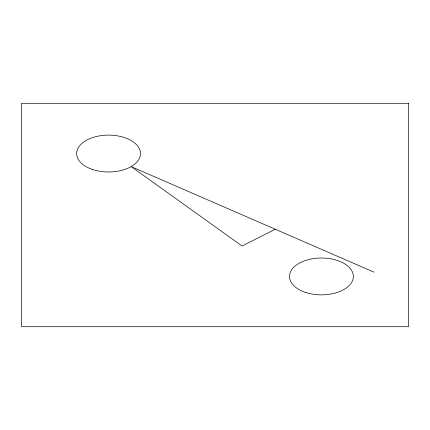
<?xml version="1.0" encoding="UTF-8"?>
<svg xmlns="http://www.w3.org/2000/svg" width="430" height="430" viewBox="0 0 430 430"><rect width="100%" height="100%" fill="white"/><g stroke="black" fill="none" stroke-linecap="round" stroke-linejoin="round"><path stroke-width="0.64" d="M275.248 229.228L242.063 246.025L131.15 166.587L374.003 272.158M408.5 103.286L21.5 103.286L21.5 326.714L408.5 326.714L408.5 103.286M305.461 292.405A31.927 18.431 0 0 0 353.352 276.442A31.927 18.431 0 0 0 305.461 260.483A31.927 18.431 0 0 0 305.461 292.405M92.611 169.517A31.927 18.431 0 0 0 140.502 153.558A31.927 18.431 0 0 0 92.611 137.595A31.927 18.431 0 0 0 92.611 169.517"/></g></svg>
